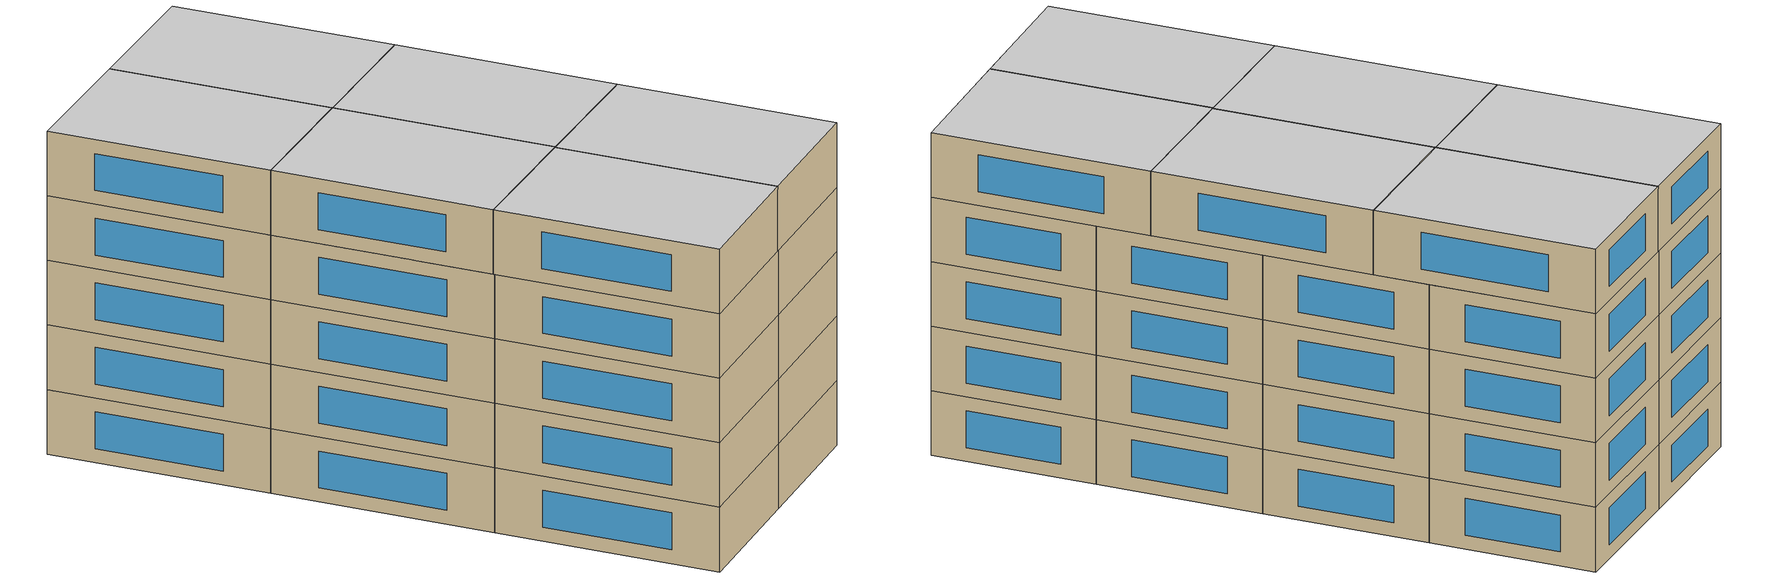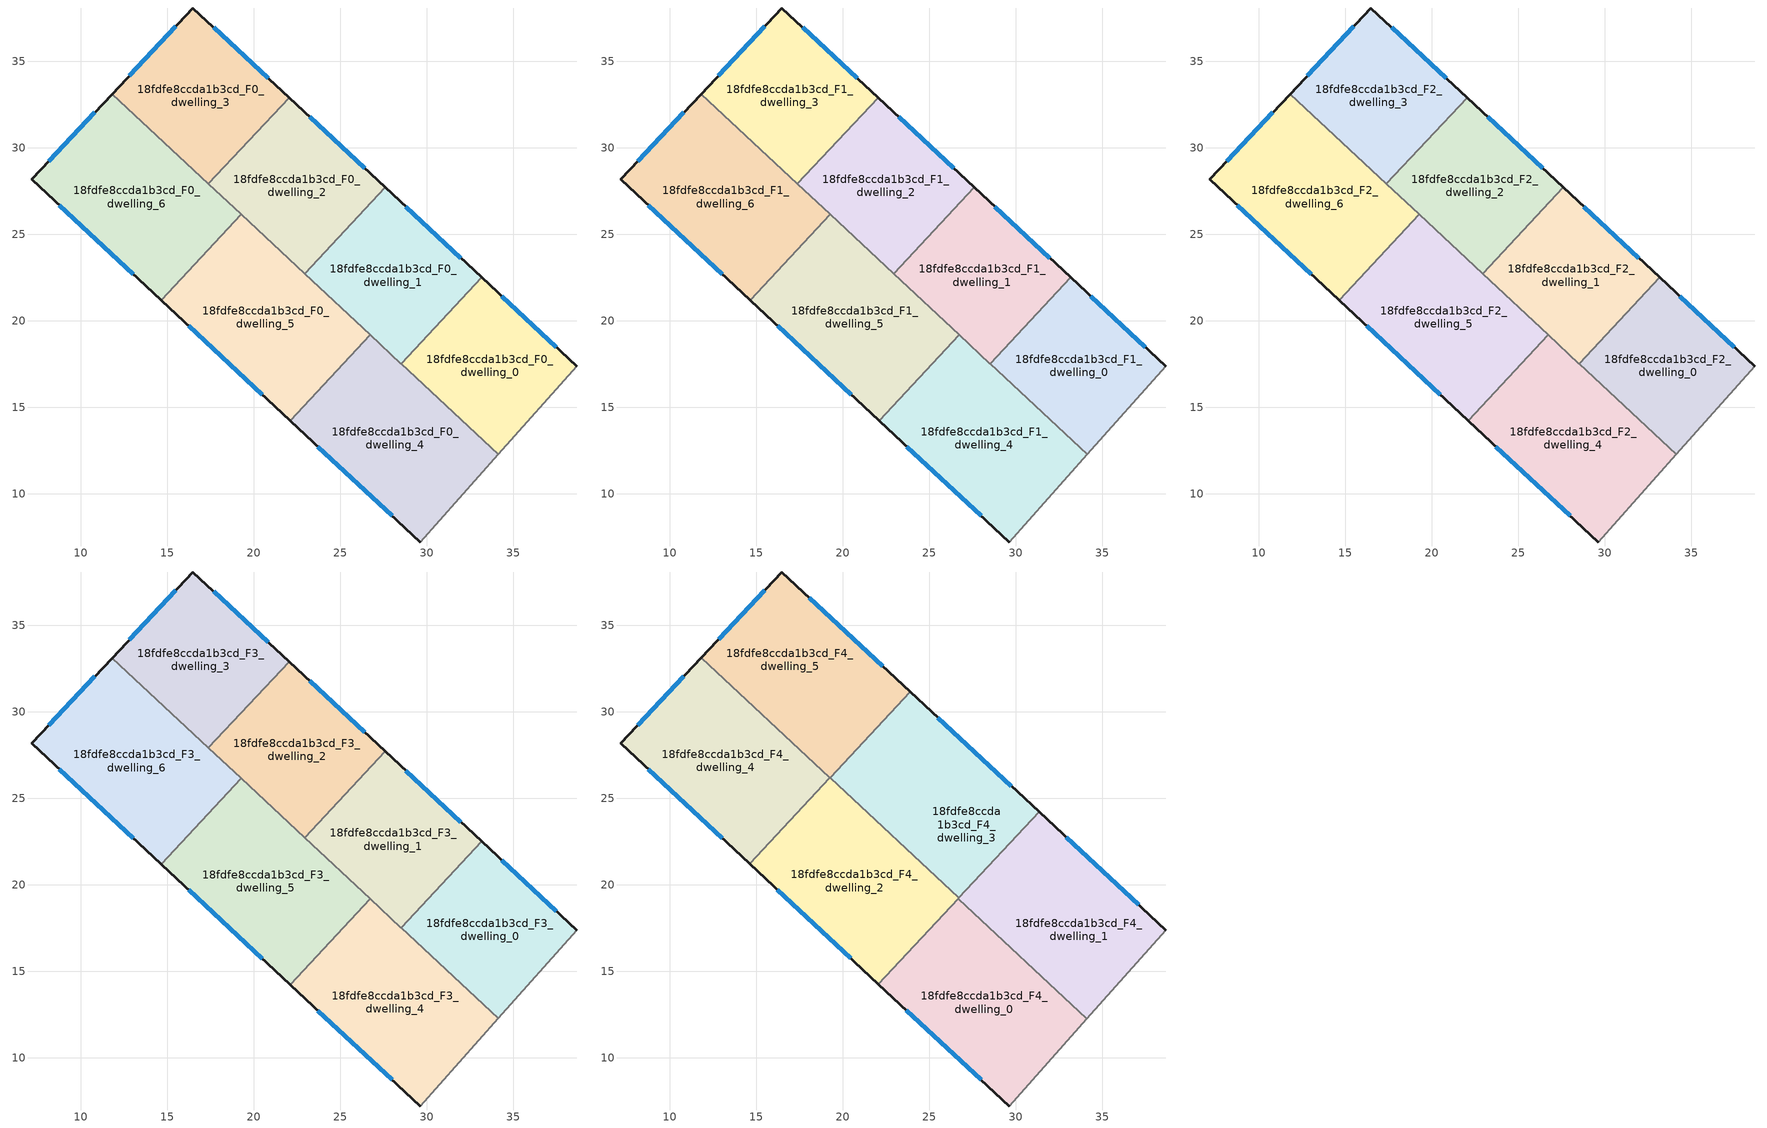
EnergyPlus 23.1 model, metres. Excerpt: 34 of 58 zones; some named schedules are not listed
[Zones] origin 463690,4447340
18fdfe8ccda1b3cd_F0_dwelling_0
 floor ground (EU_floor_Construction): 38.67,17.37 34.13,12.28 28.51,17.52 33.16,22.51 z0
 wall outside (EU_wall_Construction): 38.67,17.37 33.16,22.51 z0:3
 wall to 18fdfe8ccda1b3cd_F0_dwelling_1 (EU_wall_Construction): 33.16,22.51 28.51,17.52 z0:3
 wall adiabatic (EU_wall_Construction): 34.13,12.28 38.67,17.37 z0:3
 wall to 18fdfe8ccda1b3cd_F0_dwelling_4 (EU_wall_Construction): 28.51,17.52 34.13,12.28 z0:3
 window (EU_Window_Construction): 37.49,18.47 34.34,21.41 z0.64:2.36
18fdfe8ccda1b3cd_F0_dwelling_1
 floor ground (EU_floor_Construction): 33.16,22.51 28.51,17.52 22.94,22.71 27.6,27.7 z0
 wall outside (EU_wall_Construction): 33.16,22.51 27.6,27.7 z0:3
 wall to 18fdfe8ccda1b3cd_F0_dwelling_2 (EU_wall_Construction): 27.6,27.7 22.94,22.71 z0:3
 wall to 18fdfe8ccda1b3cd_F0_dwelling_5 (EU_wall_Construction): 22.94,22.71 26.72,19.19 z0:3
 wall to 18fdfe8ccda1b3cd_F0_dwelling_4 (EU_wall_Construction): 26.72,19.18 28.51,17.52 z0:3
 window (EU_Window_Construction): 31.97,23.62 28.79,26.59 z0.64:2.36
18fdfe8ccda1b3cd_F0_dwelling_2
 floor ground (EU_floor_Construction): 27.6,27.7 22.94,22.71 17.38,27.91 22.03,32.89 z0
 wall outside (EU_wall_Construction): 27.6,27.7 22.03,32.89 z0:3
 wall to 18fdfe8ccda1b3cd_F0_dwelling_3 (EU_wall_Construction): 22.03,32.89 17.38,27.91 z0:3
 wall to 18fdfe8ccda1b3cd_F0_dwelling_6 (EU_wall_Construction): 17.38,27.91 19.26,26.15 z0:3
 wall to 18fdfe8ccda1b3cd_F0_dwelling_5 (EU_wall_Construction): 19.26,26.15 22.94,22.71 z0:3
 window (EU_Window_Construction): 26.41,28.81 23.23,31.78 z0.64:2.36
18fdfe8ccda1b3cd_F0_dwelling_3
 floor ground (EU_floor_Construction): 22.03,32.89 17.38,27.91 11.81,33.1 16.48,38.08 z0
 wall outside (EU_wall_Construction): 22.03,32.89 16.48,38.08 11.81,33.1 z0:3
 wall to 18fdfe8ccda1b3cd_F0_dwelling_6 (EU_wall_Construction): 11.81,33.1 17.38,27.91 z0:3
 window (EU_Window_Construction): 15.48,37.01 12.81,34.17 / 20.85,34 17.67,36.97 z0.64:2.36
18fdfe8ccda1b3cd_F0_dwelling_4
 floor ground (EU_floor_Construction): 34.13,12.28 29.62,7.21 22.1,14.23 26.72,19.18 z0
 wall outside (EU_wall_Construction): 22.1,14.23 29.62,7.21 z0:3
 wall to 18fdfe8ccda1b3cd_F0_dwelling_5 (EU_wall_Construction): 26.72,19.18 22.1,14.23 z0:3
 wall adiabatic (EU_wall_Construction): 29.62,7.21 34.13,12.28 z0:3
 window (EU_Window_Construction): 23.71,12.73 28.01,8.71 z0.64:2.36
18fdfe8ccda1b3cd_F0_dwelling_5
 floor ground (EU_floor_Construction): 26.72,19.18 22.1,14.23 14.64,21.19 19.26,26.15 z0
 wall outside (EU_wall_Construction): 14.64,21.19 22.1,14.23 z0:3
 wall to 18fdfe8ccda1b3cd_F0_dwelling_6 (EU_wall_Construction): 19.26,26.15 14.64,21.19 z0:3
 window (EU_Window_Construction): 16.23,19.7 20.5,15.72 z0.64:2.36
18fdfe8ccda1b3cd_F0_dwelling_6
 floor ground (EU_floor_Construction): 19.26,26.15 14.64,21.19 7.16,28.16 11.81,33.1 z0
 wall outside (EU_wall_Construction): 11.81,33.1 7.16,28.16 14.64,21.19 z0:3
 window (EU_Window_Construction): 8.76,26.67 13.04,22.68 / 10.81,32.05 8.16,29.22 z0.64:2.36
18fdfe8ccda1b3cd_F1_dwelling_0
 floor to 18fdfe8ccda1b3cd_F0_dwelling_0 (EU_floor_Construction): 38.67,17.37 34.13,12.28 28.51,17.52 33.16,22.51 z3
 wall outside (EU_wall_Construction): 38.67,17.37 33.16,22.51 z3:6
 wall to 18fdfe8ccda1b3cd_F1_dwelling_1 (EU_wall_Construction): 33.16,22.51 28.51,17.52 z3:6
 wall adiabatic (EU_wall_Construction): 34.13,12.28 38.67,17.37 z3:6
 wall to 18fdfe8ccda1b3cd_F1_dwelling_4 (EU_wall_Construction): 28.51,17.52 34.13,12.28 z3:6
 window (EU_Window_Construction): 37.49,18.47 34.34,21.41 z3.64:5.36
18fdfe8ccda1b3cd_F1_dwelling_1
 floor to 18fdfe8ccda1b3cd_F0_dwelling_1 (EU_floor_Construction): 33.16,22.51 28.51,17.52 22.94,22.71 27.6,27.7 z3
 wall outside (EU_wall_Construction): 33.16,22.51 27.6,27.7 z3:6
 wall to 18fdfe8ccda1b3cd_F1_dwelling_2 (EU_wall_Construction): 27.6,27.7 22.94,22.71 z3:6
 wall to 18fdfe8ccda1b3cd_F1_dwelling_5 (EU_wall_Construction): 22.94,22.71 26.72,19.19 z3:6
 wall to 18fdfe8ccda1b3cd_F1_dwelling_4 (EU_wall_Construction): 26.72,19.18 28.51,17.52 z3:6
 window (EU_Window_Construction): 31.97,23.62 28.79,26.59 z3.64:5.36
18fdfe8ccda1b3cd_F1_dwelling_2
 floor to 18fdfe8ccda1b3cd_F0_dwelling_2 (EU_floor_Construction): 27.6,27.7 22.94,22.71 17.38,27.91 22.03,32.89 z3
 wall outside (EU_wall_Construction): 27.6,27.7 22.03,32.89 z3:6
 wall to 18fdfe8ccda1b3cd_F1_dwelling_3 (EU_wall_Construction): 22.03,32.89 17.38,27.91 z3:6
 wall to 18fdfe8ccda1b3cd_F1_dwelling_6 (EU_wall_Construction): 17.38,27.91 19.26,26.15 z3:6
 wall to 18fdfe8ccda1b3cd_F1_dwelling_5 (EU_wall_Construction): 19.26,26.15 22.94,22.71 z3:6
 window (EU_Window_Construction): 26.41,28.81 23.23,31.78 z3.64:5.36
18fdfe8ccda1b3cd_F1_dwelling_3
 floor to 18fdfe8ccda1b3cd_F0_dwelling_3 (EU_floor_Construction): 22.03,32.89 17.38,27.91 11.81,33.1 16.48,38.08 z3
 wall outside (EU_wall_Construction): 22.03,32.89 16.48,38.08 11.81,33.1 z3:6
 wall to 18fdfe8ccda1b3cd_F1_dwelling_6 (EU_wall_Construction): 11.81,33.1 17.38,27.91 z3:6
 window (EU_Window_Construction): 15.48,37.01 12.81,34.17 / 20.85,34 17.67,36.97 z3.64:5.36
18fdfe8ccda1b3cd_F1_dwelling_4
 floor to 18fdfe8ccda1b3cd_F0_dwelling_4 (EU_floor_Construction): 34.13,12.28 29.62,7.21 22.1,14.23 26.72,19.18 z3
 wall outside (EU_wall_Construction): 22.1,14.23 29.62,7.21 z3:6
 wall to 18fdfe8ccda1b3cd_F1_dwelling_5 (EU_wall_Construction): 26.72,19.18 22.1,14.23 z3:6
 wall adiabatic (EU_wall_Construction): 29.62,7.21 34.13,12.28 z3:6
 window (EU_Window_Construction): 23.71,12.73 28.01,8.71 z3.64:5.36
18fdfe8ccda1b3cd_F1_dwelling_5
 floor to 18fdfe8ccda1b3cd_F0_dwelling_5 (EU_floor_Construction): 26.72,19.18 22.1,14.23 14.64,21.19 19.26,26.15 z3
 wall outside (EU_wall_Construction): 14.64,21.19 22.1,14.23 z3:6
 wall to 18fdfe8ccda1b3cd_F1_dwelling_6 (EU_wall_Construction): 19.26,26.15 14.64,21.19 z3:6
 window (EU_Window_Construction): 16.23,19.7 20.5,15.72 z3.64:5.36
18fdfe8ccda1b3cd_F1_dwelling_6
 floor to 18fdfe8ccda1b3cd_F0_dwelling_6 (EU_floor_Construction): 19.26,26.15 14.64,21.19 7.16,28.16 11.81,33.1 z3
 wall outside (EU_wall_Construction): 11.81,33.1 7.16,28.16 14.64,21.19 z3:6
 window (EU_Window_Construction): 8.76,26.67 13.04,22.68 / 10.81,32.05 8.16,29.22 z3.64:5.36
18fdfe8ccda1b3cd_F2_dwelling_0
 floor to 18fdfe8ccda1b3cd_F1_dwelling_0 (EU_floor_Construction): 38.67,17.37 34.13,12.28 28.51,17.52 33.16,22.51 z6
 wall outside (EU_wall_Construction): 38.67,17.37 33.16,22.51 z6:9
 wall to 18fdfe8ccda1b3cd_F2_dwelling_1 (EU_wall_Construction): 33.16,22.51 28.51,17.52 z6:9
 wall adiabatic (EU_wall_Construction): 34.13,12.28 38.67,17.37 z6:9
 wall to 18fdfe8ccda1b3cd_F2_dwelling_4 (EU_wall_Construction): 28.51,17.52 34.13,12.28 z6:9
 window (EU_Window_Construction): 37.49,18.47 34.34,21.41 z6.64:8.36
18fdfe8ccda1b3cd_F2_dwelling_1
 floor to 18fdfe8ccda1b3cd_F1_dwelling_1 (EU_floor_Construction): 33.16,22.51 28.51,17.52 22.94,22.71 27.6,27.7 z6
 wall outside (EU_wall_Construction): 33.16,22.51 27.6,27.7 z6:9
 wall to 18fdfe8ccda1b3cd_F2_dwelling_2 (EU_wall_Construction): 27.6,27.7 22.94,22.71 z6:9
 wall to 18fdfe8ccda1b3cd_F2_dwelling_5 (EU_wall_Construction): 22.94,22.71 26.72,19.19 z6:9
 wall to 18fdfe8ccda1b3cd_F2_dwelling_4 (EU_wall_Construction): 26.72,19.18 28.51,17.52 z6:9
 window (EU_Window_Construction): 31.97,23.62 28.79,26.59 z6.64:8.36
18fdfe8ccda1b3cd_F2_dwelling_2
 floor to 18fdfe8ccda1b3cd_F1_dwelling_2 (EU_floor_Construction): 27.6,27.7 22.94,22.71 17.38,27.91 22.03,32.89 z6
 wall outside (EU_wall_Construction): 27.6,27.7 22.03,32.89 z6:9
 wall to 18fdfe8ccda1b3cd_F2_dwelling_3 (EU_wall_Construction): 22.03,32.89 17.38,27.91 z6:9
 wall to 18fdfe8ccda1b3cd_F2_dwelling_6 (EU_wall_Construction): 17.38,27.91 19.26,26.15 z6:9
 wall to 18fdfe8ccda1b3cd_F2_dwelling_5 (EU_wall_Construction): 19.26,26.15 22.94,22.71 z6:9
 window (EU_Window_Construction): 26.41,28.81 23.23,31.78 z6.64:8.36
18fdfe8ccda1b3cd_F2_dwelling_3
 floor to 18fdfe8ccda1b3cd_F1_dwelling_3 (EU_floor_Construction): 22.03,32.89 17.38,27.91 11.81,33.1 16.48,38.08 z6
 wall outside (EU_wall_Construction): 22.03,32.89 16.48,38.08 11.81,33.1 z6:9
 wall to 18fdfe8ccda1b3cd_F2_dwelling_6 (EU_wall_Construction): 11.81,33.1 17.38,27.91 z6:9
 window (EU_Window_Construction): 15.48,37.01 12.81,34.17 / 20.85,34 17.67,36.97 z6.64:8.36
18fdfe8ccda1b3cd_F2_dwelling_4
 floor to 18fdfe8ccda1b3cd_F1_dwelling_4 (EU_floor_Construction): 34.13,12.28 29.62,7.21 22.1,14.23 26.72,19.18 z6
 wall outside (EU_wall_Construction): 22.1,14.23 29.62,7.21 z6:9
 wall to 18fdfe8ccda1b3cd_F2_dwelling_5 (EU_wall_Construction): 26.72,19.18 22.1,14.23 z6:9
 wall adiabatic (EU_wall_Construction): 29.62,7.21 34.13,12.28 z6:9
 window (EU_Window_Construction): 23.71,12.73 28.01,8.71 z6.64:8.36
18fdfe8ccda1b3cd_F2_dwelling_5
 floor to 18fdfe8ccda1b3cd_F1_dwelling_5 (EU_floor_Construction): 26.72,19.18 22.1,14.23 14.64,21.19 19.26,26.15 z6
 wall outside (EU_wall_Construction): 14.64,21.19 22.1,14.23 z6:9
 wall to 18fdfe8ccda1b3cd_F2_dwelling_6 (EU_wall_Construction): 19.26,26.15 14.64,21.19 z6:9
 window (EU_Window_Construction): 16.23,19.7 20.5,15.72 z6.64:8.36
18fdfe8ccda1b3cd_F2_dwelling_6
 floor to 18fdfe8ccda1b3cd_F1_dwelling_6 (EU_floor_Construction): 19.26,26.15 14.64,21.19 7.16,28.16 11.81,33.1 z6
 wall outside (EU_wall_Construction): 11.81,33.1 7.16,28.16 14.64,21.19 z6:9
 window (EU_Window_Construction): 8.76,26.67 13.04,22.68 / 10.81,32.05 8.16,29.22 z6.64:8.36
18fdfe8ccda1b3cd_F3_dwelling_0
 floor to 18fdfe8ccda1b3cd_F2_dwelling_0 (EU_floor_Construction): 38.67,17.37 34.13,12.28 28.51,17.52 33.16,22.51 z9
 wall outside (EU_wall_Construction): 38.67,17.37 33.16,22.51 z9:12
 wall to 18fdfe8ccda1b3cd_F3_dwelling_1 (EU_wall_Construction): 33.16,22.51 28.51,17.52 z9:12
 wall adiabatic (EU_wall_Construction): 34.13,12.28 38.67,17.37 z9:12
 wall to 18fdfe8ccda1b3cd_F3_dwelling_4 (EU_wall_Construction): 28.51,17.52 34.13,12.28 z9:12
 window (EU_Window_Construction): 37.49,18.47 34.34,21.41 z9.64:11.36
18fdfe8ccda1b3cd_F3_dwelling_1
 floor to 18fdfe8ccda1b3cd_F2_dwelling_1 (EU_floor_Construction): 33.16,22.51 28.51,17.52 22.94,22.71 27.6,27.7 z9
 wall outside (EU_wall_Construction): 33.16,22.51 27.6,27.7 z9:12
 wall to 18fdfe8ccda1b3cd_F3_dwelling_2 (EU_wall_Construction): 27.6,27.7 22.94,22.71 z9:12
 wall to 18fdfe8ccda1b3cd_F3_dwelling_5 (EU_wall_Construction): 22.94,22.71 26.72,19.19 z9:12
 wall to 18fdfe8ccda1b3cd_F3_dwelling_4 (EU_wall_Construction): 26.72,19.18 28.51,17.52 z9:12
 window (EU_Window_Construction): 31.97,23.62 28.79,26.59 z9.64:11.36
18fdfe8ccda1b3cd_F3_dwelling_2
 floor to 18fdfe8ccda1b3cd_F2_dwelling_2 (EU_floor_Construction): 27.6,27.7 22.94,22.71 17.38,27.91 22.03,32.89 z9
 wall outside (EU_wall_Construction): 27.6,27.7 22.03,32.89 z9:12
 wall to 18fdfe8ccda1b3cd_F3_dwelling_3 (EU_wall_Construction): 22.03,32.89 17.38,27.91 z9:12
 wall to 18fdfe8ccda1b3cd_F3_dwelling_6 (EU_wall_Construction): 17.38,27.91 19.26,26.15 z9:12
 wall to 18fdfe8ccda1b3cd_F3_dwelling_5 (EU_wall_Construction): 19.26,26.15 22.94,22.71 z9:12
 window (EU_Window_Construction): 26.41,28.81 23.23,31.78 z9.64:11.36
 ceiling adiabatic (EU_roof_Construction): 22.94,22.71 27.6,27.7 23.9,31.15 19.25,26.16 z12
18fdfe8ccda1b3cd_F3_dwelling_3
 floor to 18fdfe8ccda1b3cd_F2_dwelling_3 (EU_floor_Construction): 22.03,32.89 17.38,27.91 11.81,33.1 16.48,38.08 z9
 wall outside (EU_wall_Construction): 22.03,32.89 16.48,38.08 11.81,33.1 z9:12
 wall to 18fdfe8ccda1b3cd_F3_dwelling_6 (EU_wall_Construction): 11.81,33.1 17.38,27.91 z9:12
 window (EU_Window_Construction): 15.48,37.01 12.81,34.17 / 20.85,34 17.67,36.97 z9.64:11.36
18fdfe8ccda1b3cd_F3_dwelling_4
 floor to 18fdfe8ccda1b3cd_F2_dwelling_4 (EU_floor_Construction): 34.13,12.28 29.62,7.21 22.1,14.23 26.72,19.18 z9
 wall outside (EU_wall_Construction): 22.1,14.23 29.62,7.21 z9:12
 wall to 18fdfe8ccda1b3cd_F3_dwelling_5 (EU_wall_Construction): 26.72,19.18 22.1,14.23 z9:12
 wall adiabatic (EU_wall_Construction): 29.62,7.21 34.13,12.28 z9:12
 window (EU_Window_Construction): 23.71,12.73 28.01,8.71 z9.64:11.36
18fdfe8ccda1b3cd_F3_dwelling_5
 floor to 18fdfe8ccda1b3cd_F2_dwelling_5 (EU_floor_Construction): 26.72,19.18 22.1,14.23 14.64,21.19 19.26,26.15 z9
 wall outside (EU_wall_Construction): 14.64,21.19 22.1,14.23 z9:12
 wall to 18fdfe8ccda1b3cd_F3_dwelling_6 (EU_wall_Construction): 19.26,26.15 14.64,21.19 z9:12
 window (EU_Window_Construction): 16.23,19.7 20.5,15.72 z9.64:11.36
18fdfe8ccda1b3cd_F3_dwelling_6
 floor to 18fdfe8ccda1b3cd_F2_dwelling_6 (EU_floor_Construction): 19.26,26.15 14.64,21.19 7.16,28.16 11.81,33.1 z9
 wall outside (EU_wall_Construction): 11.81,33.1 7.16,28.16 14.64,21.19 z9:12
 window (EU_Window_Construction): 8.76,26.67 13.04,22.68 / 10.81,32.05 8.16,29.22 z9.64:11.36
18fdfe8ccda1b3cd_F4_dwelling_0
 floor to 18fdfe8ccda1b3cd_F3_dwelling_4 (EU_floor_Construction): 34.11,12.25 29.62,7.21 22.1,14.23 26.7,19.16 z12
 floor to 18fdfe8ccda1b3cd_F3_dwelling_5 (EU_floor_Construction): 26.7,19.16 22.1,14.23 22.06,14.26 26.67,19.2 z12
 wall outside (EU_wall_Construction): 22.06,14.26 29.62,7.21 z12:15
 wall to 18fdfe8ccda1b3cd_F4_dwelling_1 (EU_wall_Construction): 34.11,12.25 26.67,19.2 z12:15
 wall adiabatic (EU_wall_Construction): 29.62,7.21 34.11,12.25 z12:15
 wall to 18fdfe8ccda1b3cd_F4_dwelling_2 (EU_wall_Construction): 26.67,19.2 22.06,14.26 z12:15
 window (EU_Window_Construction): 23.68,12.75 28,8.72 z12.64:14.36
 ceiling to 18fdfe8ccda1b3cd_F5_dwelling_0 (EU_floor_Construction): 29.62,7.21 34.11,12.25 26.67,19.2 22.06,14.26 z15
18fdfe8ccda1b3cd_F4_dwelling_1
 floor to 18fdfe8ccda1b3cd_F3_dwelling_0 (EU_floor_Construction): 38.67,17.37 34.13,12.28 28.51,17.52 33.16,22.51 z12
 floor to 18fdfe8ccda1b3cd_F3_dwelling_1 (EU_floor_Construction): 33.16,22.51 28.51,17.52 26.69,19.22 31.34,24.21 z12
 floor to 18fdfe8ccda1b3cd_F3_dwelling_4 (EU_floor_Construction): 34.13,12.28 34.11,12.25 26.7,19.16 26.72,19.18 z12
 wall outside (EU_wall_Construction): 38.67,17.37 31.34,24.21 z12:15
 wall adiabatic (EU_wall_Construction): 34.11,12.25 38.67,17.37 z12:15
 wall to 18fdfe8ccda1b3cd_F4_dwelling_3 (EU_wall_Construction): 31.34,24.21 26.7,19.23 z12:15
 wall to 18fdfe8ccda1b3cd_F4_dwelling_2 (EU_wall_Construction): 26.7,19.23 26.67,19.2 z12:15
 window (EU_Window_Construction): 37.1,18.83 32.91,22.74 z12.64:14.36
 ceiling to 18fdfe8ccda1b3cd_F5_dwelling_1 (EU_floor_Construction): 34.11,12.25 38.67,17.37 31.34,24.21 26.67,19.2 z15
18fdfe8ccda1b3cd_F4_dwelling_2
 floor to 18fdfe8ccda1b3cd_F3_dwelling_5 (EU_floor_Construction): 26.69,19.22 22.06,14.26 14.64,21.19 19.26,26.15 z12
 floor to 18fdfe8ccda1b3cd_F3_dwelling_6 (EU_floor_Construction): 19.26,26.15 14.64,21.19 14.62,21.21 19.25,26.16 z12
 floor to 18fdfe8ccda1b3cd_F3_dwelling_1 (EU_floor_Construction): 26.7,19.23 26.69,19.22 22.94,22.71 22.96,22.73 z12
 floor adiabatic (EU_floor_Construction): 22.96,22.73 22.94,22.71 19.25,26.16 19.26,26.18 z12
 wall outside (EU_wall_Construction): 14.62,21.21 22.06,14.26 z12:15
 wall to 18fdfe8ccda1b3cd_F4_dwelling_3 (EU_wall_Construction): 26.7,19.23 19.26,26.18 z12:15
 wall to 18fdfe8ccda1b3cd_F4_dwelling_4 (EU_wall_Construction): 19.26,26.17 14.62,21.21 z12:15
 window (EU_Window_Construction): 16.22,19.72 20.47,15.75 z12.64:14.36
 ceiling to 18fdfe8ccda1b3cd_F5_dwelling_2 (EU_floor_Construction): 22.06,14.26 26.7,19.23 19.26,26.18 14.62,21.21 z15
18fdfe8ccda1b3cd_F4_dwelling_3
 floor to 18fdfe8ccda1b3cd_F3_dwelling_1 (EU_floor_Construction): 31.34,24.21 26.7,19.23 22.96,22.73 27.6,27.7 z12
 floor adiabatic (EU_floor_Construction): 27.6,27.7 22.96,22.73 19.26,26.18 23.9,31.15 z12
 wall outside (EU_wall_Construction): 31.34,24.21 23.9,31.15 z12:15
 wall to 18fdfe8ccda1b3cd_F4_dwelling_5 (EU_wall_Construction): 23.9,31.15 19.26,26.18 z12:15
 window (EU_Window_Construction): 29.75,25.69 25.5,29.66 z12.64:14.36
 ceiling to 18fdfe8ccda1b3cd_F5_dwelling_3 (EU_floor_Construction): 26.7,19.23 31.34,24.21 23.9,31.15 19.26,26.18 z15
18fdfe8ccda1b3cd_F4_dwelling_4
 floor to 18fdfe8ccda1b3cd_F3_dwelling_3 (EU_floor_Construction): 17.39,27.91 17.38,27.91 11.81,33.1 11.82,33.11 z12
 floor to 18fdfe8ccda1b3cd_F3_dwelling_6 (EU_floor_Construction): 19.25,26.16 14.62,21.21 7.16,28.16 11.81,33.1 z12
 floor to 18fdfe8ccda1b3cd_F3_dwelling_2 (EU_floor_Construction): 19.26,26.17 19.25,26.16 17.38,27.91 17.39,27.91 z12
 wall outside (EU_wall_Construction): 11.82,33.11 7.16,28.16 14.62,21.21 z12:15
 wall to 18fdfe8ccda1b3cd_F4_dwelling_5 (EU_wall_Construction): 19.26,26.17 11.82,33.11 z12:15
 window (EU_Window_Construction): 10.82,32.05 8.16,29.22 / 8.76,26.67 13.02,22.7 z12.64:14.36
 ceiling to 18fdfe8ccda1b3cd_F5_dwelling_4 (EU_floor_Construction): 14.62,21.21 19.26,26.17 11.82,33.11 7.16,28.16 z15
18fdfe8ccda1b3cd_F4_dwelling_5
 floor to 18fdfe8ccda1b3cd_F3_dwelling_2 (EU_floor_Construction): 23.9,31.15 19.26,26.17 17.39,27.91 22.03,32.89 z12
 floor to 18fdfe8ccda1b3cd_F3_dwelling_3 (EU_floor_Construction): 22.03,32.89 17.39,27.91 11.82,33.11 16.48,38.08 z12
 wall outside (EU_wall_Construction): 23.9,31.15 16.48,38.08 11.82,33.11 z12:15
 window (EU_Window_Construction): 15.48,37.01 12.82,34.18 / 22.31,32.63 18.07,36.59 z12.64:14.36
 ceiling to 18fdfe8ccda1b3cd_F5_dwelling_5 (EU_floor_Construction): 19.26,26.17 23.9,31.15 16.48,38.08 11.82,33.11 z15
[Building]
EU S2 Campaign: North Axis=0; Terrain=City; Solar Distribution=FullExterior
[Site:Location]
Yerevan-Zvartnots.Intl.AP: Latitude=40.15; Longitude=44.383; Time Zone=4; Elevation=854
[SizingPeriod:WeatherFileDays]
AnnualSizingPeriod: Begin Month=1; Begin Day of Month=1; End Month=12; End Day of Month=31; Day of Week for Start Day=Monday; Use Weather File Daylight Saving Period=No; Use Weather File Rain and Snow Indicators=No
[MATERIAL]
EU_InternalMass_Material: Roughness=MediumRough; Thickness=0.1; Conductivity=1; Density=1800; Specific Heat=900; Thermal Absorptance=0.9; Solar Absorptance=0.7; Visible Absorptance=0.7
[MATERIAL:NOMASS] Roughness=MediumRough; Thermal Absorptance=0.9; Solar Absorptance=0.7; Visible Absorptance=0.7
Name | Thermal Resistance
EU_wall_NoMass | 1.05043
EU_roof_NoMass | 1.45357
EU_floor_NoMass | 0.478065
[WINDOWMATERIAL:SIMPLEGLAZINGSYSTEM]
EU_Window_SimpleGlazing: UFactor=2.5566; Solar Heat Gain Coefficient=0.75; Visible Transmittance=0.75
[CONSTRUCTION]
EU_wall_Construction: EU_wall_NoMass
EU_roof_Construction: EU_roof_NoMass
EU_floor_Construction: EU_floor_NoMass
EU_Window_Construction: EU_Window_SimpleGlazing
EU_InternalMass_Construction: EU_InternalMass_Material
[ZONE] Type=1; Multiplier=1; Ceiling Height=autocalculate; Floor Area=autocalculate; Part of Total Floor Area=Yes
Name | Volume
18fdfe8ccda1b3cd_F0_dwelling_0; 18fdfe8ccda1b3cd_F1_dwelling_0; 18fdfe8ccda1b3cd_F2_dwelling_0; 18fdfe8ccda1b3cd_F3_dwelling_0 | 155.712
18fdfe8ccda1b3cd_F4_dwelling_0 | 207.634
18fdfe8ccda1b3cd_F0_dwelling_1; 18fdfe8ccda1b3cd_F1_dwelling_1; 18fdfe8ccda1b3cd_F2_dwelling_1; 18fdfe8ccda1b3cd_F3_dwelling_1 | 155.717
18fdfe8ccda1b3cd_F4_dwelling_1 | 207.608
18fdfe8ccda1b3cd_F0_dwelling_2; 18fdfe8ccda1b3cd_F1_dwelling_2; 18fdfe8ccda1b3cd_F2_dwelling_2; 18fdfe8ccda1b3cd_F3_dwelling_2 | 155.719
18fdfe8ccda1b3cd_F4_dwelling_2 | 207.621
18fdfe8ccda1b3cd_F0_dwelling_3; 18fdfe8ccda1b3cd_F1_dwelling_3; 18fdfe8ccda1b3cd_F2_dwelling_3; 18fdfe8ccda1b3cd_F3_dwelling_3 | 155.716
18fdfe8ccda1b3cd_F4_dwelling_3 | 207.622
18fdfe8ccda1b3cd_F0_dwelling_4; 18fdfe8ccda1b3cd_F1_dwelling_4; 18fdfe8ccda1b3cd_F2_dwelling_4; 18fdfe8ccda1b3cd_F3_dwelling_4 | 207.593
18fdfe8ccda1b3cd_F4_dwelling_4 | 207.602
18fdfe8ccda1b3cd_F0_dwelling_5; 18fdfe8ccda1b3cd_F1_dwelling_5; 18fdfe8ccda1b3cd_F2_dwelling_5; 18fdfe8ccda1b3cd_F3_dwelling_5 | 207.615
18fdfe8ccda1b3cd_F4_dwelling_5 | 207.628
18fdfe8ccda1b3cd_F0_dwelling_6; 18fdfe8ccda1b3cd_F1_dwelling_6; 18fdfe8ccda1b3cd_F2_dwelling_6; 18fdfe8ccda1b3cd_F3_dwelling_6 | 207.623
[INTERNALMASS] Construction=EU_InternalMass_Construction
Name | Zone or ZoneList | Surface Area
18fdfe8ccda1b3cd_F0_dwelling_0_EU_InternalMass | 18fdfe8ccda1b3cd_F0_dwelling_0 | 51.9039
18fdfe8ccda1b3cd_F0_dwelling_1_EU_InternalMass | 18fdfe8ccda1b3cd_F0_dwelling_1 | 51.9057
18fdfe8ccda1b3cd_F0_dwelling_2_EU_InternalMass | 18fdfe8ccda1b3cd_F0_dwelling_2 | 51.9068
18fdfe8ccda1b3cd_F0_dwelling_3_EU_InternalMass | 18fdfe8ccda1b3cd_F0_dwelling_3 | 51.9051
18fdfe8ccda1b3cd_F0_dwelling_4_EU_InternalMass | 18fdfe8ccda1b3cd_F0_dwelling_4 | 69.1976
18fdfe8ccda1b3cd_F0_dwelling_5_EU_InternalMass | 18fdfe8ccda1b3cd_F0_dwelling_5 | 69.205
18fdfe8ccda1b3cd_F0_dwelling_6_EU_InternalMass | 18fdfe8ccda1b3cd_F0_dwelling_6 | 69.2075
18fdfe8ccda1b3cd_F1_dwelling_0_EU_InternalMass | 18fdfe8ccda1b3cd_F1_dwelling_0 | 51.9039
18fdfe8ccda1b3cd_F1_dwelling_1_EU_InternalMass | 18fdfe8ccda1b3cd_F1_dwelling_1 | 51.9057
18fdfe8ccda1b3cd_F1_dwelling_2_EU_InternalMass | 18fdfe8ccda1b3cd_F1_dwelling_2 | 51.9068
18fdfe8ccda1b3cd_F1_dwelling_3_EU_InternalMass | 18fdfe8ccda1b3cd_F1_dwelling_3 | 51.9051
18fdfe8ccda1b3cd_F1_dwelling_4_EU_InternalMass | 18fdfe8ccda1b3cd_F1_dwelling_4 | 69.1976
18fdfe8ccda1b3cd_F1_dwelling_5_EU_InternalMass | 18fdfe8ccda1b3cd_F1_dwelling_5 | 69.205
18fdfe8ccda1b3cd_F1_dwelling_6_EU_InternalMass | 18fdfe8ccda1b3cd_F1_dwelling_6 | 69.2075
18fdfe8ccda1b3cd_F2_dwelling_0_EU_InternalMass | 18fdfe8ccda1b3cd_F2_dwelling_0 | 51.9039
18fdfe8ccda1b3cd_F2_dwelling_1_EU_InternalMass | 18fdfe8ccda1b3cd_F2_dwelling_1 | 51.9057
18fdfe8ccda1b3cd_F2_dwelling_2_EU_InternalMass | 18fdfe8ccda1b3cd_F2_dwelling_2 | 51.9068
18fdfe8ccda1b3cd_F2_dwelling_3_EU_InternalMass | 18fdfe8ccda1b3cd_F2_dwelling_3 | 51.9051
18fdfe8ccda1b3cd_F2_dwelling_4_EU_InternalMass | 18fdfe8ccda1b3cd_F2_dwelling_4 | 69.1976
18fdfe8ccda1b3cd_F2_dwelling_5_EU_InternalMass | 18fdfe8ccda1b3cd_F2_dwelling_5 | 69.205
18fdfe8ccda1b3cd_F2_dwelling_6_EU_InternalMass | 18fdfe8ccda1b3cd_F2_dwelling_6 | 69.2075
18fdfe8ccda1b3cd_F3_dwelling_0_EU_InternalMass | 18fdfe8ccda1b3cd_F3_dwelling_0 | 51.9039
18fdfe8ccda1b3cd_F3_dwelling_1_EU_InternalMass | 18fdfe8ccda1b3cd_F3_dwelling_1 | 51.9057
18fdfe8ccda1b3cd_F3_dwelling_2_EU_InternalMass | 18fdfe8ccda1b3cd_F3_dwelling_2 | 51.9068
18fdfe8ccda1b3cd_F3_dwelling_3_EU_InternalMass | 18fdfe8ccda1b3cd_F3_dwelling_3 | 51.9051
18fdfe8ccda1b3cd_F3_dwelling_4_EU_InternalMass | 18fdfe8ccda1b3cd_F3_dwelling_4 | 69.1976
18fdfe8ccda1b3cd_F3_dwelling_5_EU_InternalMass | 18fdfe8ccda1b3cd_F3_dwelling_5 | 69.205
18fdfe8ccda1b3cd_F3_dwelling_6_EU_InternalMass | 18fdfe8ccda1b3cd_F3_dwelling_6 | 69.2075
18fdfe8ccda1b3cd_F4_dwelling_0_EU_InternalMass | 18fdfe8ccda1b3cd_F4_dwelling_0 | 69.2138
18fdfe8ccda1b3cd_F4_dwelling_1_EU_InternalMass | 18fdfe8ccda1b3cd_F4_dwelling_1 | 69.2012
18fdfe8ccda1b3cd_F4_dwelling_2_EU_InternalMass | 18fdfe8ccda1b3cd_F4_dwelling_2 | 69.2091
18fdfe8ccda1b3cd_F4_dwelling_3_EU_InternalMass | 18fdfe8ccda1b3cd_F4_dwelling_3 | 69.209
18fdfe8ccda1b3cd_F4_dwelling_4_EU_InternalMass | 18fdfe8ccda1b3cd_F4_dwelling_4 | 69.201
18fdfe8ccda1b3cd_F4_dwelling_5_EU_InternalMass | 18fdfe8ccda1b3cd_F4_dwelling_5 | 69.2098
[OTHEREQUIPMENT] Fuel Type=Electricity; Design Level Calculation Method=Watts/Area; Power per Zone Floor Area=1; Fraction Latent=0; Fraction Radiant=0; Fraction Lost=0; Carbon Dioxide Generation Rate=0; EndUse Subcategory=EU_Step8_InternalGains
Name | Zone or ZoneList or Space or SpaceList | Schedule
EU_Step8_InternalGain_18fdfe8ccda1b3cd_F0_dwelling_0_f000 | 18fdfe8ccda1b3cd_F0_dwelling_0 | EU_Step8_GainSchedule_18fdfe8ccda1b3cd_F0_dwelling_0_f000
EU_Step8_InternalGain_18fdfe8ccda1b3cd_F0_dwelling_1_f000 | 18fdfe8ccda1b3cd_F0_dwelling_1 | EU_Step8_GainSchedule_18fdfe8ccda1b3cd_F0_dwelling_1_f000
EU_Step8_InternalGain_18fdfe8ccda1b3cd_F0_dwelling_2_f000 | 18fdfe8ccda1b3cd_F0_dwelling_2 | EU_Step8_GainSchedule_18fdfe8ccda1b3cd_F0_dwelling_2_f000
EU_Step8_InternalGain_18fdfe8ccda1b3cd_F0_dwelling_3_f000 | 18fdfe8ccda1b3cd_F0_dwelling_3 | EU_Step8_GainSchedule_18fdfe8ccda1b3cd_F0_dwelling_3_f000
EU_Step8_InternalGain_18fdfe8ccda1b3cd_F0_dwelling_4_f000 | 18fdfe8ccda1b3cd_F0_dwelling_4 | EU_Step8_GainSchedule_18fdfe8ccda1b3cd_F0_dwelling_4_f000
EU_Step8_InternalGain_18fdfe8ccda1b3cd_F0_dwelling_5_f000 | 18fdfe8ccda1b3cd_F0_dwelling_5 | EU_Step8_GainSchedule_18fdfe8ccda1b3cd_F0_dwelling_5_f000
EU_Step8_InternalGain_18fdfe8ccda1b3cd_F0_dwelling_6_f000 | 18fdfe8ccda1b3cd_F0_dwelling_6 | EU_Step8_GainSchedule_18fdfe8ccda1b3cd_F0_dwelling_6_f000
EU_Step8_InternalGain_18fdfe8ccda1b3cd_F1_dwelling_0_f000 | 18fdfe8ccda1b3cd_F1_dwelling_0 | EU_Step8_GainSchedule_18fdfe8ccda1b3cd_F1_dwelling_0_f000
EU_Step8_InternalGain_18fdfe8ccda1b3cd_F1_dwelling_1_f000 | 18fdfe8ccda1b3cd_F1_dwelling_1 | EU_Step8_GainSchedule_18fdfe8ccda1b3cd_F1_dwelling_1_f000
EU_Step8_InternalGain_18fdfe8ccda1b3cd_F1_dwelling_2_f000 | 18fdfe8ccda1b3cd_F1_dwelling_2 | EU_Step8_GainSchedule_18fdfe8ccda1b3cd_F1_dwelling_2_f000
EU_Step8_InternalGain_18fdfe8ccda1b3cd_F1_dwelling_3_f000 | 18fdfe8ccda1b3cd_F1_dwelling_3 | EU_Step8_GainSchedule_18fdfe8ccda1b3cd_F1_dwelling_3_f000
EU_Step8_InternalGain_18fdfe8ccda1b3cd_F1_dwelling_4_f000 | 18fdfe8ccda1b3cd_F1_dwelling_4 | EU_Step8_GainSchedule_18fdfe8ccda1b3cd_F1_dwelling_4_f000
EU_Step8_InternalGain_18fdfe8ccda1b3cd_F1_dwelling_5_f000 | 18fdfe8ccda1b3cd_F1_dwelling_5 | EU_Step8_GainSchedule_18fdfe8ccda1b3cd_F1_dwelling_5_f000
EU_Step8_InternalGain_18fdfe8ccda1b3cd_F1_dwelling_6_f000 | 18fdfe8ccda1b3cd_F1_dwelling_6 | EU_Step8_GainSchedule_18fdfe8ccda1b3cd_F1_dwelling_6_f000
EU_Step8_InternalGain_18fdfe8ccda1b3cd_F2_dwelling_0_f000 | 18fdfe8ccda1b3cd_F2_dwelling_0 | EU_Step8_GainSchedule_18fdfe8ccda1b3cd_F2_dwelling_0_f000
EU_Step8_InternalGain_18fdfe8ccda1b3cd_F2_dwelling_1_f000 | 18fdfe8ccda1b3cd_F2_dwelling_1 | EU_Step8_GainSchedule_18fdfe8ccda1b3cd_F2_dwelling_1_f000
EU_Step8_InternalGain_18fdfe8ccda1b3cd_F2_dwelling_2_f000 | 18fdfe8ccda1b3cd_F2_dwelling_2 | EU_Step8_GainSchedule_18fdfe8ccda1b3cd_F2_dwelling_2_f000
EU_Step8_InternalGain_18fdfe8ccda1b3cd_F2_dwelling_3_f000 | 18fdfe8ccda1b3cd_F2_dwelling_3 | EU_Step8_GainSchedule_18fdfe8ccda1b3cd_F2_dwelling_3_f000
EU_Step8_InternalGain_18fdfe8ccda1b3cd_F2_dwelling_4_f000 | 18fdfe8ccda1b3cd_F2_dwelling_4 | EU_Step8_GainSchedule_18fdfe8ccda1b3cd_F2_dwelling_4_f000
EU_Step8_InternalGain_18fdfe8ccda1b3cd_F2_dwelling_5_f000 | 18fdfe8ccda1b3cd_F2_dwelling_5 | EU_Step8_GainSchedule_18fdfe8ccda1b3cd_F2_dwelling_5_f000
EU_Step8_InternalGain_18fdfe8ccda1b3cd_F2_dwelling_6_f000 | 18fdfe8ccda1b3cd_F2_dwelling_6 | EU_Step8_GainSchedule_18fdfe8ccda1b3cd_F2_dwelling_6_f000
EU_Step8_InternalGain_18fdfe8ccda1b3cd_F3_dwelling_0_f000 | 18fdfe8ccda1b3cd_F3_dwelling_0 | EU_Step8_GainSchedule_18fdfe8ccda1b3cd_F3_dwelling_0_f000
EU_Step8_InternalGain_18fdfe8ccda1b3cd_F3_dwelling_1_f000 | 18fdfe8ccda1b3cd_F3_dwelling_1 | EU_Step8_GainSchedule_18fdfe8ccda1b3cd_F3_dwelling_1_f000
EU_Step8_InternalGain_18fdfe8ccda1b3cd_F3_dwelling_2_f000 | 18fdfe8ccda1b3cd_F3_dwelling_2 | EU_Step8_GainSchedule_18fdfe8ccda1b3cd_F3_dwelling_2_f000
EU_Step8_InternalGain_18fdfe8ccda1b3cd_F3_dwelling_3_f000 | 18fdfe8ccda1b3cd_F3_dwelling_3 | EU_Step8_GainSchedule_18fdfe8ccda1b3cd_F3_dwelling_3_f000
EU_Step8_InternalGain_18fdfe8ccda1b3cd_F3_dwelling_4_f000 | 18fdfe8ccda1b3cd_F3_dwelling_4 | EU_Step8_GainSchedule_18fdfe8ccda1b3cd_F3_dwelling_4_f000
EU_Step8_InternalGain_18fdfe8ccda1b3cd_F3_dwelling_5_f000 | 18fdfe8ccda1b3cd_F3_dwelling_5 | EU_Step8_GainSchedule_18fdfe8ccda1b3cd_F3_dwelling_5_f000
EU_Step8_InternalGain_18fdfe8ccda1b3cd_F3_dwelling_6_f000 | 18fdfe8ccda1b3cd_F3_dwelling_6 | EU_Step8_GainSchedule_18fdfe8ccda1b3cd_F3_dwelling_6_f000
EU_Step8_InternalGain_18fdfe8ccda1b3cd_F4_dwelling_0_f000 | 18fdfe8ccda1b3cd_F4_dwelling_0 | EU_Step8_GainSchedule_18fdfe8ccda1b3cd_F4_dwelling_0_f000
EU_Step8_InternalGain_18fdfe8ccda1b3cd_F4_dwelling_1_f000 | 18fdfe8ccda1b3cd_F4_dwelling_1 | EU_Step8_GainSchedule_18fdfe8ccda1b3cd_F4_dwelling_1_f000
EU_Step8_InternalGain_18fdfe8ccda1b3cd_F4_dwelling_2_f000 | 18fdfe8ccda1b3cd_F4_dwelling_2 | EU_Step8_GainSchedule_18fdfe8ccda1b3cd_F4_dwelling_2_f000
EU_Step8_InternalGain_18fdfe8ccda1b3cd_F4_dwelling_3_f000 | 18fdfe8ccda1b3cd_F4_dwelling_3 | EU_Step8_GainSchedule_18fdfe8ccda1b3cd_F4_dwelling_3_f000
EU_Step8_InternalGain_18fdfe8ccda1b3cd_F4_dwelling_4_f000 | 18fdfe8ccda1b3cd_F4_dwelling_4 | EU_Step8_GainSchedule_18fdfe8ccda1b3cd_F4_dwelling_4_f000
EU_Step8_InternalGain_18fdfe8ccda1b3cd_F4_dwelling_5_f000 | 18fdfe8ccda1b3cd_F4_dwelling_5 | EU_Step8_GainSchedule_18fdfe8ccda1b3cd_F4_dwelling_5_f000
[ZONEVENTILATION:DESIGNFLOWRATE] Schedule=EU_AlwaysOn; Design Flow Rate Calculation Method=AirChanges/Hour; Air Changes per Hour=0.557805; Ventilation Type=Natural; Fan Pressure Rise=0; Fan Total Efficiency=1; Constant Term Coefficient=1; Temperature Term Coefficient=0; Velocity Term Coefficient=0; Velocity Squared Term Coefficient=0; Minimum Indoor Temperature=-100; Maximum Indoor Temperature=100; Delta Temperature=-100; Minimum Outdoor Temperature=-100; Maximum Outdoor Temperature=100; Maximum Wind Speed=40
Name | Zone or ZoneList or Space or SpaceList
EU_ConstantAir_18fdfe8ccda1b3cd_F0_dwelling_0 | 18fdfe8ccda1b3cd_F0_dwelling_0
EU_ConstantAir_18fdfe8ccda1b3cd_F0_dwelling_1 | 18fdfe8ccda1b3cd_F0_dwelling_1
EU_ConstantAir_18fdfe8ccda1b3cd_F0_dwelling_2 | 18fdfe8ccda1b3cd_F0_dwelling_2
EU_ConstantAir_18fdfe8ccda1b3cd_F0_dwelling_3 | 18fdfe8ccda1b3cd_F0_dwelling_3
EU_ConstantAir_18fdfe8ccda1b3cd_F0_dwelling_4 | 18fdfe8ccda1b3cd_F0_dwelling_4
EU_ConstantAir_18fdfe8ccda1b3cd_F0_dwelling_5 | 18fdfe8ccda1b3cd_F0_dwelling_5
EU_ConstantAir_18fdfe8ccda1b3cd_F0_dwelling_6 | 18fdfe8ccda1b3cd_F0_dwelling_6
EU_ConstantAir_18fdfe8ccda1b3cd_F1_dwelling_0 | 18fdfe8ccda1b3cd_F1_dwelling_0
EU_ConstantAir_18fdfe8ccda1b3cd_F1_dwelling_1 | 18fdfe8ccda1b3cd_F1_dwelling_1
EU_ConstantAir_18fdfe8ccda1b3cd_F1_dwelling_2 | 18fdfe8ccda1b3cd_F1_dwelling_2
EU_ConstantAir_18fdfe8ccda1b3cd_F1_dwelling_3 | 18fdfe8ccda1b3cd_F1_dwelling_3
EU_ConstantAir_18fdfe8ccda1b3cd_F1_dwelling_4 | 18fdfe8ccda1b3cd_F1_dwelling_4
EU_ConstantAir_18fdfe8ccda1b3cd_F1_dwelling_5 | 18fdfe8ccda1b3cd_F1_dwelling_5
EU_ConstantAir_18fdfe8ccda1b3cd_F1_dwelling_6 | 18fdfe8ccda1b3cd_F1_dwelling_6
EU_ConstantAir_18fdfe8ccda1b3cd_F2_dwelling_0 | 18fdfe8ccda1b3cd_F2_dwelling_0
EU_ConstantAir_18fdfe8ccda1b3cd_F2_dwelling_1 | 18fdfe8ccda1b3cd_F2_dwelling_1
EU_ConstantAir_18fdfe8ccda1b3cd_F2_dwelling_2 | 18fdfe8ccda1b3cd_F2_dwelling_2
EU_ConstantAir_18fdfe8ccda1b3cd_F2_dwelling_3 | 18fdfe8ccda1b3cd_F2_dwelling_3
EU_ConstantAir_18fdfe8ccda1b3cd_F2_dwelling_4 | 18fdfe8ccda1b3cd_F2_dwelling_4
EU_ConstantAir_18fdfe8ccda1b3cd_F2_dwelling_5 | 18fdfe8ccda1b3cd_F2_dwelling_5
EU_ConstantAir_18fdfe8ccda1b3cd_F2_dwelling_6 | 18fdfe8ccda1b3cd_F2_dwelling_6
EU_ConstantAir_18fdfe8ccda1b3cd_F3_dwelling_0 | 18fdfe8ccda1b3cd_F3_dwelling_0
EU_ConstantAir_18fdfe8ccda1b3cd_F3_dwelling_1 | 18fdfe8ccda1b3cd_F3_dwelling_1
EU_ConstantAir_18fdfe8ccda1b3cd_F3_dwelling_2 | 18fdfe8ccda1b3cd_F3_dwelling_2
EU_ConstantAir_18fdfe8ccda1b3cd_F3_dwelling_3 | 18fdfe8ccda1b3cd_F3_dwelling_3
EU_ConstantAir_18fdfe8ccda1b3cd_F3_dwelling_4 | 18fdfe8ccda1b3cd_F3_dwelling_4
EU_ConstantAir_18fdfe8ccda1b3cd_F3_dwelling_5 | 18fdfe8ccda1b3cd_F3_dwelling_5
EU_ConstantAir_18fdfe8ccda1b3cd_F3_dwelling_6 | 18fdfe8ccda1b3cd_F3_dwelling_6
EU_ConstantAir_18fdfe8ccda1b3cd_F4_dwelling_0 | 18fdfe8ccda1b3cd_F4_dwelling_0
EU_ConstantAir_18fdfe8ccda1b3cd_F4_dwelling_1 | 18fdfe8ccda1b3cd_F4_dwelling_1
EU_ConstantAir_18fdfe8ccda1b3cd_F4_dwelling_2 | 18fdfe8ccda1b3cd_F4_dwelling_2
EU_ConstantAir_18fdfe8ccda1b3cd_F4_dwelling_3 | 18fdfe8ccda1b3cd_F4_dwelling_3
EU_ConstantAir_18fdfe8ccda1b3cd_F4_dwelling_4 | 18fdfe8ccda1b3cd_F4_dwelling_4
EU_ConstantAir_18fdfe8ccda1b3cd_F4_dwelling_5 | 18fdfe8ccda1b3cd_F4_dwelling_5
[HVACTEMPLATE:ZONE:IDEALLOADSAIRSYSTEM] System Availability Schedule=EU_AlwaysOn; Maximum Heating Supply Air Temperature=50; Minimum Cooling Supply Air Temperature=13; Maximum Heating Supply Air Humidity Ratio=0.0156; Minimum Cooling Supply Air Humidity Ratio=0.0077; Heating Limit=NoLimit; Cooling Limit=NoLimit; Heating Availability Schedule=EU_AlwaysOn; Cooling Availability Schedule=EU_CoolingOff; Dehumidification Control Type=ConstantSensibleHeatRatio; Cooling Sensible Heat Ratio=0.7; Dehumidification Setpoint=60; Humidification Control Type=None; Humidification Setpoint=30; Outdoor Air Method=None; Outdoor Air Flow Rate per Person=0.00944; Outdoor Air Flow Rate per Zone Floor Area=0; Outdoor Air Flow Rate per Zone=0; Demand Controlled Ventilation Type=None; Outdoor Air Economizer Type=NoEconomizer; Heat Recovery Type=None; Sensible Heat Recovery Effectiveness=0.7; Latent Heat Recovery Effectiveness=0.65
Name | Template Thermostat
18fdfe8ccda1b3cd_F0_dwelling_0 | EU_HeatOnly_18fdfe8ccda1b3cd_F0_dwelling_0
18fdfe8ccda1b3cd_F0_dwelling_1 | EU_HeatOnly_18fdfe8ccda1b3cd_F0_dwelling_1
18fdfe8ccda1b3cd_F0_dwelling_2 | EU_HeatOnly_18fdfe8ccda1b3cd_F0_dwelling_2
18fdfe8ccda1b3cd_F0_dwelling_3 | EU_HeatOnly_18fdfe8ccda1b3cd_F0_dwelling_3
18fdfe8ccda1b3cd_F0_dwelling_4 | EU_HeatOnly_18fdfe8ccda1b3cd_F0_dwelling_4
18fdfe8ccda1b3cd_F0_dwelling_5 | EU_HeatOnly_18fdfe8ccda1b3cd_F0_dwelling_5
18fdfe8ccda1b3cd_F0_dwelling_6 | EU_HeatOnly_18fdfe8ccda1b3cd_F0_dwelling_6
18fdfe8ccda1b3cd_F1_dwelling_0 | EU_HeatOnly_18fdfe8ccda1b3cd_F1_dwelling_0
18fdfe8ccda1b3cd_F1_dwelling_1 | EU_HeatOnly_18fdfe8ccda1b3cd_F1_dwelling_1
18fdfe8ccda1b3cd_F1_dwelling_2 | EU_HeatOnly_18fdfe8ccda1b3cd_F1_dwelling_2
18fdfe8ccda1b3cd_F1_dwelling_3 | EU_HeatOnly_18fdfe8ccda1b3cd_F1_dwelling_3
18fdfe8ccda1b3cd_F1_dwelling_4 | EU_HeatOnly_18fdfe8ccda1b3cd_F1_dwelling_4
18fdfe8ccda1b3cd_F1_dwelling_5 | EU_HeatOnly_18fdfe8ccda1b3cd_F1_dwelling_5
18fdfe8ccda1b3cd_F1_dwelling_6 | EU_HeatOnly_18fdfe8ccda1b3cd_F1_dwelling_6
18fdfe8ccda1b3cd_F2_dwelling_0 | EU_HeatOnly_18fdfe8ccda1b3cd_F2_dwelling_0
18fdfe8ccda1b3cd_F2_dwelling_1 | EU_HeatOnly_18fdfe8ccda1b3cd_F2_dwelling_1
18fdfe8ccda1b3cd_F2_dwelling_2 | EU_HeatOnly_18fdfe8ccda1b3cd_F2_dwelling_2
18fdfe8ccda1b3cd_F2_dwelling_3 | EU_HeatOnly_18fdfe8ccda1b3cd_F2_dwelling_3
18fdfe8ccda1b3cd_F2_dwelling_4 | EU_HeatOnly_18fdfe8ccda1b3cd_F2_dwelling_4
18fdfe8ccda1b3cd_F2_dwelling_5 | EU_HeatOnly_18fdfe8ccda1b3cd_F2_dwelling_5
18fdfe8ccda1b3cd_F2_dwelling_6 | EU_HeatOnly_18fdfe8ccda1b3cd_F2_dwelling_6
18fdfe8ccda1b3cd_F3_dwelling_0 | EU_HeatOnly_18fdfe8ccda1b3cd_F3_dwelling_0
18fdfe8ccda1b3cd_F3_dwelling_1 | EU_HeatOnly_18fdfe8ccda1b3cd_F3_dwelling_1
18fdfe8ccda1b3cd_F3_dwelling_2 | EU_HeatOnly_18fdfe8ccda1b3cd_F3_dwelling_2
18fdfe8ccda1b3cd_F3_dwelling_3 | EU_HeatOnly_18fdfe8ccda1b3cd_F3_dwelling_3
18fdfe8ccda1b3cd_F3_dwelling_4 | EU_HeatOnly_18fdfe8ccda1b3cd_F3_dwelling_4
18fdfe8ccda1b3cd_F3_dwelling_5 | EU_HeatOnly_18fdfe8ccda1b3cd_F3_dwelling_5
18fdfe8ccda1b3cd_F3_dwelling_6 | EU_HeatOnly_18fdfe8ccda1b3cd_F3_dwelling_6
18fdfe8ccda1b3cd_F4_dwelling_0 | EU_HeatOnly_18fdfe8ccda1b3cd_F4_dwelling_0
18fdfe8ccda1b3cd_F4_dwelling_1 | EU_HeatOnly_18fdfe8ccda1b3cd_F4_dwelling_1
18fdfe8ccda1b3cd_F4_dwelling_2 | EU_HeatOnly_18fdfe8ccda1b3cd_F4_dwelling_2
18fdfe8ccda1b3cd_F4_dwelling_3 | EU_HeatOnly_18fdfe8ccda1b3cd_F4_dwelling_3
18fdfe8ccda1b3cd_F4_dwelling_4 | EU_HeatOnly_18fdfe8ccda1b3cd_F4_dwelling_4
18fdfe8ccda1b3cd_F4_dwelling_5 | EU_HeatOnly_18fdfe8ccda1b3cd_F4_dwelling_5
[SIZING:ZONE] Zone Cooling Design Supply Air Temperature Input Method=SupplyAirTemperature; Zone Cooling Design Supply Air Temperature=13; Zone Heating Design Supply Air Temperature Input Method=SupplyAirTemperature; Zone Heating Design Supply Air Temperature=50; Zone Cooling Design Supply Air Humidity Ratio=0.008; Zone Heating Design Supply Air Humidity Ratio=0.008; Cooling Design Air Flow Method=DesignDay; Cooling Design Air Flow Rate=0; Cooling Minimum Air Flow per Zone Floor Area=0.000762; Cooling Minimum Air Flow=0; Cooling Minimum Air Flow Fraction=0.2; Heating Design Air Flow Method=DesignDay; Heating Design Air Flow Rate=0; Heating Maximum Air Flow per Zone Floor Area=0.002032; Heating Maximum Air Flow=0.141576; Heating Maximum Air Flow Fraction=0.3; Account for Dedicated Outdoor Air System=No; Dedicated Outdoor Air System Control Strategy=NeutralSupplyAir; Dedicated Outdoor Air Low Setpoint Temperature for Design=autosize; Dedicated Outdoor Air High Setpoint Temperature for Design=autosize; Zone Load Sizing Method=Sensible Load Only No Latent Load; Zone Latent Cooling Design Supply Air Humidity Ratio Input Method=HumidityRatioDifference; Zone Cooling Design Supply Air Humidity Ratio Difference=0.005; Zone Latent Heating Design Supply Air Humidity Ratio Input Method=HumidityRatioDifference; Zone Humidification Design Supply Air Humidity Ratio Difference=0.005
18fdfe8ccda1b3cd_F0_dwelling_0; 18fdfe8ccda1b3cd_F0_dwelling_1; 18fdfe8ccda1b3cd_F0_dwelling_2; 18fdfe8ccda1b3cd_F0_dwelling_3; 18fdfe8ccda1b3cd_F0_dwelling_4; 18fdfe8ccda1b3cd_F0_dwelling_5; 18fdfe8ccda1b3cd_F0_dwelling_6; 18fdfe8ccda1b3cd_F1_dwelling_0; 18fdfe8ccda1b3cd_F1_dwelling_1; 18fdfe8ccda1b3cd_F1_dwelling_2; 18fdfe8ccda1b3cd_F1_dwelling_3; 18fdfe8ccda1b3cd_F1_dwelling_4; 18fdfe8ccda1b3cd_F1_dwelling_5; 18fdfe8ccda1b3cd_F1_dwelling_6; 18fdfe8ccda1b3cd_F2_dwelling_0; 18fdfe8ccda1b3cd_F2_dwelling_1; 18fdfe8ccda1b3cd_F2_dwelling_2; 18fdfe8ccda1b3cd_F2_dwelling_3; 18fdfe8ccda1b3cd_F2_dwelling_4; 18fdfe8ccda1b3cd_F2_dwelling_5; 18fdfe8ccda1b3cd_F2_dwelling_6; 18fdfe8ccda1b3cd_F3_dwelling_0; 18fdfe8ccda1b3cd_F3_dwelling_1; 18fdfe8ccda1b3cd_F3_dwelling_2; 18fdfe8ccda1b3cd_F3_dwelling_3; 18fdfe8ccda1b3cd_F3_dwelling_4; 18fdfe8ccda1b3cd_F3_dwelling_5; 18fdfe8ccda1b3cd_F3_dwelling_6; 18fdfe8ccda1b3cd_F4_dwelling_0; 18fdfe8ccda1b3cd_F4_dwelling_1; 18fdfe8ccda1b3cd_F4_dwelling_2; 18fdfe8ccda1b3cd_F4_dwelling_3; 18fdfe8ccda1b3cd_F4_dwelling_4; 18fdfe8ccda1b3cd_F4_dwelling_5
[SCHEDULE:FILE] Column Number=1; Rows to Skip at Top=0; Number of Hours of Data=8760; Column Separator=Comma; Interpolate to Timestep=No; Minutes per Item=60; Adjust Schedule for Daylight Savings=Yes
Name | File
EU_Step8_GainSchedule_18fdfe8ccda1b3cd_F0_dwelling_0_f000 | ../../schedules/18fdfe8ccda1b3cd/18fdfe8ccda1b3cd_F0_dwelling_0_f000_gain.csv
EU_Step8_GainSchedule_18fdfe8ccda1b3cd_F0_dwelling_1_f000 | ../../schedules/18fdfe8ccda1b3cd/18fdfe8ccda1b3cd_F0_dwelling_1_f000_gain.csv
EU_Step8_GainSchedule_18fdfe8ccda1b3cd_F0_dwelling_2_f000 | ../../schedules/18fdfe8ccda1b3cd/18fdfe8ccda1b3cd_F0_dwelling_2_f000_gain.csv
EU_Step8_GainSchedule_18fdfe8ccda1b3cd_F0_dwelling_3_f000 | ../../schedules/18fdfe8ccda1b3cd/18fdfe8ccda1b3cd_F0_dwelling_3_f000_gain.csv
EU_Step8_GainSchedule_18fdfe8ccda1b3cd_F0_dwelling_4_f000 | ../../schedules/18fdfe8ccda1b3cd/18fdfe8ccda1b3cd_F0_dwelling_4_f000_gain.csv
EU_Step8_GainSchedule_18fdfe8ccda1b3cd_F0_dwelling_5_f000 | ../../schedules/18fdfe8ccda1b3cd/18fdfe8ccda1b3cd_F0_dwelling_5_f000_gain.csv
EU_Step8_GainSchedule_18fdfe8ccda1b3cd_F0_dwelling_6_f000 | ../../schedules/18fdfe8ccda1b3cd/18fdfe8ccda1b3cd_F0_dwelling_6_f000_gain.csv
EU_Step8_GainSchedule_18fdfe8ccda1b3cd_F1_dwelling_0_f000 | ../../schedules/18fdfe8ccda1b3cd/18fdfe8ccda1b3cd_F1_dwelling_0_f000_gain.csv
EU_Step8_GainSchedule_18fdfe8ccda1b3cd_F1_dwelling_1_f000 | ../../schedules/18fdfe8ccda1b3cd/18fdfe8ccda1b3cd_F1_dwelling_1_f000_gain.csv
EU_Step8_GainSchedule_18fdfe8ccda1b3cd_F1_dwelling_2_f000 | ../../schedules/18fdfe8ccda1b3cd/18fdfe8ccda1b3cd_F1_dwelling_2_f000_gain.csv
EU_Step8_GainSchedule_18fdfe8ccda1b3cd_F1_dwelling_3_f000 | ../../schedules/18fdfe8ccda1b3cd/18fdfe8ccda1b3cd_F1_dwelling_3_f000_gain.csv
EU_Step8_GainSchedule_18fdfe8ccda1b3cd_F1_dwelling_4_f000 | ../../schedules/18fdfe8ccda1b3cd/18fdfe8ccda1b3cd_F1_dwelling_4_f000_gain.csv
EU_Step8_GainSchedule_18fdfe8ccda1b3cd_F1_dwelling_5_f000 | ../../schedules/18fdfe8ccda1b3cd/18fdfe8ccda1b3cd_F1_dwelling_5_f000_gain.csv
EU_Step8_GainSchedule_18fdfe8ccda1b3cd_F1_dwelling_6_f000 | ../../schedules/18fdfe8ccda1b3cd/18fdfe8ccda1b3cd_F1_dwelling_6_f000_gain.csv
EU_Step8_GainSchedule_18fdfe8ccda1b3cd_F2_dwelling_0_f000 | ../../schedules/18fdfe8ccda1b3cd/18fdfe8ccda1b3cd_F2_dwelling_0_f000_gain.csv
EU_Step8_GainSchedule_18fdfe8ccda1b3cd_F2_dwelling_1_f000 | ../../schedules/18fdfe8ccda1b3cd/18fdfe8ccda1b3cd_F2_dwelling_1_f000_gain.csv
EU_Step8_GainSchedule_18fdfe8ccda1b3cd_F2_dwelling_2_f000 | ../../schedules/18fdfe8ccda1b3cd/18fdfe8ccda1b3cd_F2_dwelling_2_f000_gain.csv
EU_Step8_GainSchedule_18fdfe8ccda1b3cd_F2_dwelling_3_f000 | ../../schedules/18fdfe8ccda1b3cd/18fdfe8ccda1b3cd_F2_dwelling_3_f000_gain.csv
EU_Step8_GainSchedule_18fdfe8ccda1b3cd_F2_dwelling_4_f000 | ../../schedules/18fdfe8ccda1b3cd/18fdfe8ccda1b3cd_F2_dwelling_4_f000_gain.csv
EU_Step8_GainSchedule_18fdfe8ccda1b3cd_F2_dwelling_5_f000 | ../../schedules/18fdfe8ccda1b3cd/18fdfe8ccda1b3cd_F2_dwelling_5_f000_gain.csv
EU_Step8_GainSchedule_18fdfe8ccda1b3cd_F2_dwelling_6_f000 | ../../schedules/18fdfe8ccda1b3cd/18fdfe8ccda1b3cd_F2_dwelling_6_f000_gain.csv
EU_Step8_GainSchedule_18fdfe8ccda1b3cd_F3_dwelling_0_f000 | ../../schedules/18fdfe8ccda1b3cd/18fdfe8ccda1b3cd_F3_dwelling_0_f000_gain.csv
EU_Step8_GainSchedule_18fdfe8ccda1b3cd_F3_dwelling_1_f000 | ../../schedules/18fdfe8ccda1b3cd/18fdfe8ccda1b3cd_F3_dwelling_1_f000_gain.csv
EU_Step8_GainSchedule_18fdfe8ccda1b3cd_F3_dwelling_2_f000 | ../../schedules/18fdfe8ccda1b3cd/18fdfe8ccda1b3cd_F3_dwelling_2_f000_gain.csv
EU_Step8_GainSchedule_18fdfe8ccda1b3cd_F3_dwelling_3_f000 | ../../schedules/18fdfe8ccda1b3cd/18fdfe8ccda1b3cd_F3_dwelling_3_f000_gain.csv
EU_Step8_GainSchedule_18fdfe8ccda1b3cd_F3_dwelling_4_f000 | ../../schedules/18fdfe8ccda1b3cd/18fdfe8ccda1b3cd_F3_dwelling_4_f000_gain.csv
EU_Step8_GainSchedule_18fdfe8ccda1b3cd_F3_dwelling_5_f000 | ../../schedules/18fdfe8ccda1b3cd/18fdfe8ccda1b3cd_F3_dwelling_5_f000_gain.csv
